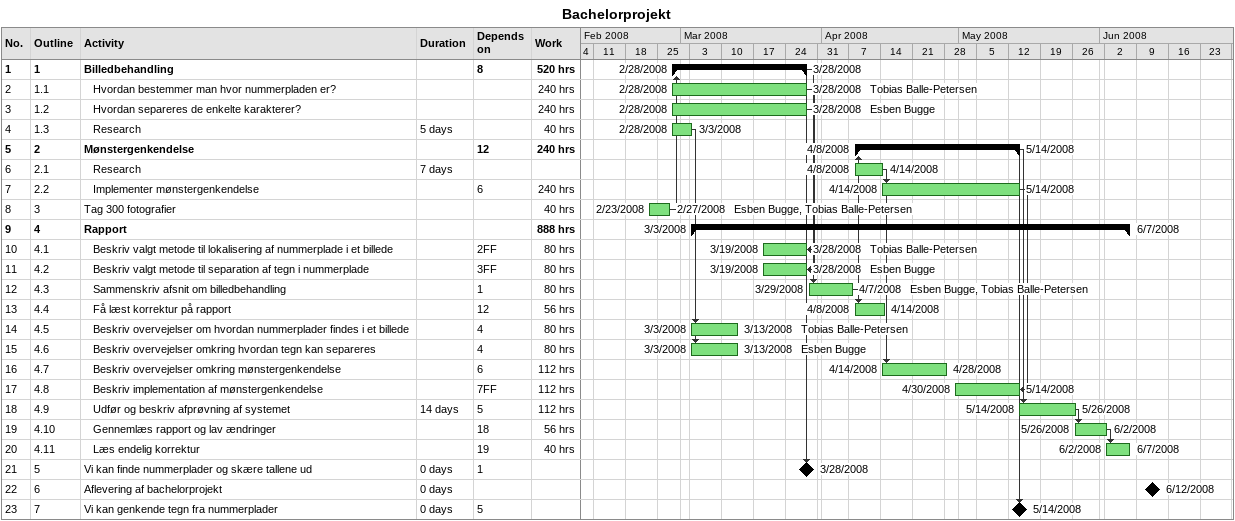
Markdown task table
Bachelorprojekt

| ID | WBS | Task | Duration | Start | Finish | Predecessors | Resources | Work (h) |
|---|---|---|---|---|---|---|---|---|
| 1 | 1 | **Billedbehandling** |  | 2008-02-28 | 2008-03-28 | 8 |  | 520 |
| 2 | 1.1 | Hvordan bestemmer man hvor nummerpladen er? |  | 2008-02-28 | 2008-03-28 |  | Tobias Balle-Petersen | 240 |
| 3 | 1.2 | Hvordan separeres de enkelte karakterer? |  | 2008-02-28 | 2008-03-28 |  | Esben Bugge | 240 |
| 4 | 1.3 | Research | 5d | 2008-02-28 | 2008-03-03 |  |  | 40 |
| 5 | 2 | **Mønstergenkendelse** |  | 2008-04-08 | 2008-05-14 | 12 |  | 240 |
| 6 | 2.1 | Research | 7d | 2008-04-08 | 2008-04-14 |  |  |  |
| 7 | 2.2 | Implementer mønstergenkendelse |  | 2008-04-14 | 2008-05-14 | 6 |  | 240 |
| 8 | 3 | Tag 300 fotografier |  | 2008-02-23 | 2008-02-27 |  | Esben Bugge, Tobias Balle-Petersen | 40 |
| 9 | 4 | **Rapport** |  | 2008-03-03 | 2008-06-07 |  |  | 888 |
| 10 | 4.1 | Beskriv valgt metode til lokalisering af nummerplade i et billede |  | 2008-03-19 | 2008-03-28 | 2FF | Tobias Balle-Petersen | 80 |
| 11 | 4.2 | Beskriv valgt metode til separation af tegn i nummerplade |  | 2008-03-19 | 2008-03-28 | 3FF | Esben Bugge | 80 |
| 12 | 4.3 | Sammenskriv afsnit om billedbehandling |  | 2008-03-29 | 2008-04-07 | 1 | Esben Bugge, Tobias Balle-Petersen | 80 |
| 13 | 4.4 | Få læst korrektur på rapport |  | 2008-04-08 | 2008-04-14 | 12 |  | 56 |
| 14 | 4.5 | Beskriv overvejelser om hvordan nummerplader findes i et billede |  | 2008-03-03 | 2008-03-13 | 4 | Tobias Balle-Petersen | 80 |
| 15 | 4.6 | Beskriv overvejelser omkring hvordan tegn kan separeres |  | 2008-03-03 | 2008-03-13 | 4 | Esben Bugge | 80 |
| 16 | 4.7 | Beskriv overvejelser omkring mønstergenkendelse |  | 2008-04-14 | 2008-04-28 | 6 |  | 112 |
| 17 | 4.8 | Beskriv implementation af mønstergenkendelse |  | 2008-04-30 | 2008-05-14 | 7FF |  | 112 |
| 18 | 4.9 | Udfør og beskriv afprøvning af systemet | 14d | 2008-05-14 | 2008-05-26 | 5 |  | 112 |
| 19 | 4.10 | Gennemlæs rapport og lav ændringer |  | 2008-05-26 | 2008-06-02 | 18 |  | 56 |
| 20 | 4.11 | Læs endelig korrektur |  | 2008-06-02 | 2008-06-07 | 19 |  | 40 |
| 21 | 5 | Vi kan finde nummerplader og skære tallene ud | 0d | 2008-03-28 | 2008-03-28 | 1 |  |  |
| 22 | 6 | Aflevering af bachelorprojekt | 0d | 2008-06-12 | 2008-06-12 |  |  |  |
| 23 | 7 | Vi kan genkende tegn fra nummerplader | 0d | 2008-05-14 | 2008-05-14 | 5 |  |  |
